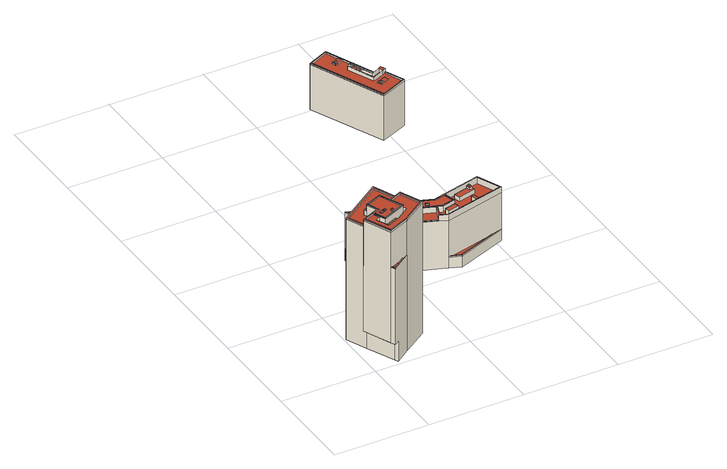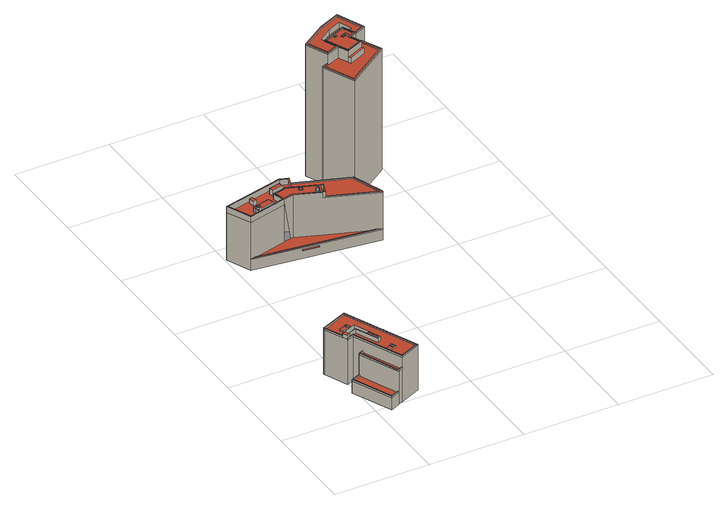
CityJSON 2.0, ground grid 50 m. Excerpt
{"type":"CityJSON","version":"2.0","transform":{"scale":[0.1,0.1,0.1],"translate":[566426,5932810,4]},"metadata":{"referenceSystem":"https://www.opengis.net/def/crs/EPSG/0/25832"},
"CityObjects":{
"building1":{"type":"Building","attributes":{"Grundhöhe NN":4.97,"Grundfläche 2D":802.45},"children":["building1-1","building1-2","building1-3","building1-4","building1-5","building1-6"],"geometry":[{"type":"MultiSurface","lod":"3","boundaries":[[[0,1,2,3,4,5]],[[6,7,8,9,10,11,12,13,14]],[[10,2,1,11]],[[12,11,1,0]],[[15,16,17,18]],[[19,15,18,20]],[[21,19,20,22]],[[23,24,25,26]],[[24,27,28,25]],[[27,29,30,28]],[[31,32,30,29]],[[33,34,35,36]],[[37,35,34,38]],[[39,37,38,40]],[[41,39,40,42]],[[43,44,41,42]],[[45,46,47,48]],[[46,49,50,47]],[[51,52,53,54]],[[51,54,55,56]],[[57,58,59,60,61]],[[59,62,63,60]],[[62,64,65,63]],[[64,66,67,65]],[[66,68,69,67]],[[70,71,72,69,68]],[[73,74,75,76,77]],[[78,74,73,79]],[[80,78,79,81]],[[82,80,81,83]],[[84,82,83,85]],[[86,87,84,85,88]],[[89,90,91,92]],[[89,57,61,90]],[[87,86,93,94]],[[93,95,96,94]],[[95,97,98,96]],[[97,76,75,98]],[[72,71,99,100]],[[101,102,103,104]],[[105,103,102,106]],[[106,107,108,105]],[[109,108,107,110]],[[111,112,109,110]],[[29,27,14,13]],[[29,13,12,0,31]],[[24,23,7,6]],[[27,24,6,14]],[[113,4,3,114]],[[9,115,114,3,2,10]],[[116,62,59,5,4,113]],[[117,118,115,119,64,62,116,113]],[[64,119,115,9,8,66]],[[23,26,44,68,66,8,7]],[[68,44,43,120,70]],[[36,32,31,0,5,59,58,121,33]],[[92,21,22,122,89]],[[57,89,122,121,58]],[[123,124,93,86,88,125]],[[95,93,124,126,127]],[[95,127,128,97]],[[99,71,70,120,17,16]],[[77,76,97,128]],[[92,99,16,21]],[[126,129,130,127]],[[131,130,129,45,48,132]],[[132,133,134,131]],[[49,53,52,135,136,134,133,50]],[[135,56,55,123,125,136]],[[21,16,15,19]],[[39,41,44,26,25,28,30,32,36,35,37]],[[48,47,50,133,132]],[[51,56,135,52]],[[80,82,84,87,61,60,63,65,67,69,72,75,74,78]],[[105,108,109,112,91,90,61,87,94,96,98,75,72,100,104,103]],[[43,42,40,38,34,33,121,122,22,20,18,17,120]],[[118,117,113,114,115]],[[127,130,131,134,136,125,88,85,83,81,79,73,77,128]],[[126,124,123,55,54,53,49,46,45,129]],[[107,106,102,101,99,92,111,110]]],"semantics":{"surfaces":[{"type":"OuterCeilingSurface"},{"type":"GroundSurface"},{"type":"WallSurface"},{"type":"RoofSurface"}],"values":[0,1,2,2,2,2,2,2,2,2,2,2,2,2,2,2,2,2,2,2,2,2,2,2,2,2,2,2,2,2,2,2,2,2,2,2,2,2,2,2,2,2,2,2,2,2,2,2,2,2,2,2,2,2,2,2,2,2,2,2,2,2,2,2,2,2,2,2,2,3,3,3,3,3,3,3,3,3,3,3]}}]},
"building1-1":{"type":"BuildingInstallation","parents":["building1"],"geometry":[{"type":"MultiSurface","lod":"3","boundaries":[[[137,138,139,140]],[[140,139,141,142]],[[137,140,142,143]],[[138,137,143,144]],[[139,138,144,141]]],"semantics":{"surfaces":[{"type":"RoofSurface"},{"type":"WallSurface"}],"values":[0,1,1,1,1]}}]},
"building1-2":{"type":"BuildingInstallation","parents":["building1"],"geometry":[{"type":"MultiSurface","lod":"3","boundaries":[[[145,146,147,148],[144,143,142,141]],[[149,150,148,147]],[[145,148,150,151]],[[151,152,146,145]],[[147,146,152,149]]],"semantics":{"surfaces":[{"type":"RoofSurface"},{"type":"WallSurface"}],"values":[0,1,1,1,1]}}]},
"building1-3":{"type":"BuildingInstallation","parents":["building1"],"geometry":[{"type":"MultiSurface","lod":"3","boundaries":[[[153,154,155,156,157]],[[155,154,158,159]],[[156,155,159,160]],[[161,162,153,157,156,160]],[[154,153,162,158]]],"semantics":{"surfaces":[{"type":"RoofSurface"},{"type":"WallSurface"}],"values":[0,1,1,1,1]}}]},
"building1-4":{"type":"BuildingInstallation","parents":["building1"],"geometry":[{"type":"MultiSurface","lod":"3","boundaries":[[[163,164,165,166]],[[167,163,166,168]],[[169,170,171,168,166,165]],[[171,172,167,168]],[[167,172,173,164,163]],[[173,169,165,164]]],"semantics":{"surfaces":[{"type":"RoofSurface"},{"type":"WallSurface"}],"values":[0,0,1,1,1,1]}}]},
"building1-5":{"type":"BuildingInstallation","parents":["building1"],"geometry":[{"type":"MultiSurface","lod":"3","boundaries":[[[116,174,119,175,176,177]],[[117,113,116,177]],[[114,174,116,113]],[[114,115,119,174]],[[119,115,118,175]],[[118,178,176,175]],[[178,117,177,176]]],"semantics":{"surfaces":[{"type":"RoofSurface"},{"type":"WallSurface"}],"values":[0,1,1,1,1,1,1]}}]},
"building1-6":{"type":"BuildingInstallation","parents":["building1"],"geometry":[{"type":"MultiSurface","lod":"3","boundaries":[[[112,104,100,91]],[[104,112,111,101]],[[99,92,91,100]]],"semantics":{"surfaces":[{"type":"RoofSurface"},{"type":"WallSurface"}],"values":[0,1,1]}}]},
"building2":{"type":"Building","attributes":{"Grundhöhe NN":7.48,"Grundfläche 2D":1308.61},"children":["building2-1","building2-2","building2-3","building2-4","building2-5","building2-6","building2-7","building2-8"],"geometry":[{"type":"MultiSurface","lod":"3","boundaries":[[[179,180,181,182,183,184,185,186]],[[187,188,189,190]],[[191,187,190,192]],[[193,194,195,196]],[[196,197,198,193]],[[199,200,201,202,203,204]],[[201,205,206,207,208,202]],[[209,210,211,212]],[[210,213,214,211]],[[215,216,217,218,219,220]],[[221,222,223,224]],[[222,225,226,223]],[[227,226,225,228]],[[228,229,230,227]],[[231,230,229,232]],[[233,234,235,236]],[[237,233,236,238]],[[238,239,240,237]],[[239,241,242,240]],[[241,243,244,242]],[[243,245,246,244]],[[245,247,248,246]],[[247,249,250,251,252,248]],[[250,253,254,251]],[[255,256,257,258]],[[257,256,259,260,261,262,263]],[[260,264,265,266,261]],[[267,268,269,270]],[[271,267,270,272]],[[272,273,274,271]],[[275,276,277,278]],[[204,279,280,281,282,199]],[[232,221,224,231]],[[283,284,285,286]],[[286,287,288,283]],[[289,288,287,290]],[[284,289,290,285]],[[291,292,293,207,206]],[[294,293,292,295]],[[295,296,297,294]],[[297,296,298,299]],[[300,281,280,299,298]],[[301,269,268,302,277,276]],[[268,265,303,302]],[[264,304,305,306,307,303,265]],[[305,308,309,306]],[[308,310,311,309]],[[310,312,209,212,311]],[[313,314,315,316]],[[317,318,319,320]],[[318,317,182,181]],[[187,191,185,184]],[[188,187,184,183]],[[260,259,256,319,318,181,180,179]],[[185,191,192,305,304,264,260,179,186]],[[197,195,194,189,308,305,192,198]],[[320,310,308,189,188,183,182,317]],[[316,321,312,310,320,313]],[[209,322,323,210]],[[314,319,256,255,324,213,210,323,325,315]],[[216,215,326,327,328,275,217]],[[326,215,213,324]],[[301,276,275,328]],[[329,330,199,282,281,300]],[[330,331,332,201,200,199]],[[206,205,201,332,333,291]],[[194,193,198,192,190,189]],[[226,227,230,231,204,203,202,208,207,212,211,214,220,219,218,278,224,223]],[[334,335,234,233,237,240,242,244,246,248,252,251,254,336]],[[261,266,265,268,267,271,274,258,257,263,262]],[[278,277,280,279,204,231,224]],[[288,289,284,283]],[[303,307,306,309,311,212,207,293,294,297,299,280,277,302]],[[313,320,319,314]],[[196,195,197]],[[232,229,228,225,222,221]],[[301,328,327,326,324,255,273,272,270,269]],[[333,332,331,330,329,300,298,296,295,292,291],[250,249,247,245,243,241,239,238,236,235,337,338,253],[285,290,287,286]],[[316,315,325,323,322,321]]],"semantics":{"surfaces":[{"type":"GroundSurface"},{"type":"WallSurface"},{"type":"RoofSurface"}],"values":[0,1,1,1,1,1,1,1,1,1,1,1,1,1,1,1,1,1,1,1,1,1,1,1,1,1,1,1,1,1,1,1,1,1,1,1,1,1,1,1,1,1,1,1,1,1,1,1,1,1,1,1,1,1,1,1,1,1,1,1,1,1,1,1,1,1,2,2,2,2,2,2,2,2,2,2,2,2,2]}}]},
"building2-1":{"type":"BuildingInstallation","parents":["building2"],"geometry":[{"type":"MultiSurface","lod":"3","boundaries":[[[339,340,341,342]],[[342,341,343,344]],[[339,342,344,345]],[[340,339,345,346]],[[341,340,346,343]]],"semantics":{"surfaces":[{"type":"RoofSurface"},{"type":"WallSurface"}],"values":[0,1,1,1,1]}}]},
"building2-2":{"type":"BuildingInstallation","parents":["building2"],"geometry":[{"type":"MultiSurface","lod":"3","boundaries":[[[347,348,349,350],[343,346,345,344]],[[348,347,351,352]],[[352,353,349,348]],[[353,354,350,349]],[[347,350,354,351]]],"semantics":{"surfaces":[{"type":"RoofSurface"},{"type":"WallSurface"}],"values":[0,1,1,1,1]}}]},
"building2-3":{"type":"BuildingInstallation","parents":["building2"],"geometry":[{"type":"MultiSurface","lod":"3","boundaries":[[[355,356,357,358]],[[358,357,359,360]],[[355,358,360,361]],[[356,355,361,362]],[[357,356,362,359]]],"semantics":{"surfaces":[{"type":"RoofSurface"},{"type":"WallSurface"}],"values":[0,1,1,1,1]}}]},
"building2-4":{"type":"BuildingInstallation","parents":["building2"],"geometry":[{"type":"MultiSurface","lod":"3","boundaries":[[[363,364,365,366]],[[367,368,366,365]],[[363,366,368,369]],[[369,370,364,363]],[[365,364,370,367]]],"semantics":{"surfaces":[{"type":"RoofSurface"},{"type":"WallSurface"}],"values":[0,1,1,1,1]}}]},
"building2-5":{"type":"BuildingInstallation","parents":["building2"],"geometry":[{"type":"MultiSurface","lod":"3","boundaries":[[[371,220,214,372,373,278,218,374]],[[324,255,258,372,214,213]],[[373,372,258,274,273,375]],[[328,275,278,373,375]],[[376,374,218,217,327]],[[371,374,376,377]],[[326,215,220,371,377]]],"semantics":{"surfaces":[{"type":"RoofSurface"},{"type":"WallSurface"}],"values":[0,1,1,1,1,1,1]}}]},
"building2-6":{"type":"BuildingInstallation","parents":["building2"],"geometry":[{"type":"MultiSurface","lod":"3","boundaries":[[[378,379,380,381,382,383]],[[378,383,384,385,386,387,388]],[[381,389,390,382]],[[391,386,385,384,390,389]],[[384,383,382,390]],[[392,393,394,395,381,380,379,378]],[[381,395,235,234,335,389]],[[335,334,336,386,391,389]],[[386,336,254,253,392,378,388,387]]],"semantics":{"surfaces":[{"type":"RoofSurface"},{"type":"WallSurface"}],"values":[0,0,0,0,0,1,1,1,1]}}]},
"building2-7":{"type":"BuildingInstallation","parents":["building2"],"geometry":[{"type":"MultiSurface","lod":"3","boundaries":[[[396,397,398,399],[361,360,359,362]],[[400,401,399,398]],[[396,399,401,402]],[[402,403,397,396]],[[398,397,403,400]]],"semantics":{"surfaces":[{"type":"RoofSurface"},{"type":"WallSurface"}],"values":[0,1,1,1,1]}}]},
"building2-8":{"type":"BuildingInstallation","parents":["building2"],"geometry":[{"type":"MultiSurface","lod":"3","boundaries":[[[404,405,406,407]],[[408,409,407,406]],[[409,410,404,407]],[[410,411,405,404]],[[411,408,406,405]],[[411,410,409,408]]],"semantics":{"surfaces":[{"type":"RoofSurface"},{"type":"WallSurface"},{"type":"OuterCeilingSurface"}],"values":[0,1,1,1,1,2]}}]},
"building3":{"type":"Building","attributes":{"Grundhöhe NN":7.82,"Grundfläche 2D":751.71},"children":["building3-1","building3-2","building3-3","building3-4","building3-5","building3-6"],"geometry":[{"type":"MultiSurface","lod":"3","boundaries":[[[412,413,414,415,416,417,418,419,420,421,422,423,424,425,426,427,428]],[[429,430,431,432]],[[430,433,434,431]],[[433,435,436,434]],[[432,436,435,429]],[[437,438,439,440]],[[438,441,442,443,444,439]],[[442,445,446,443]],[[445,447,448,446]],[[447,449,450,448]],[[449,451,452,450]],[[451,453,454,455,456,452]],[[457,458,459,460,461,462]],[[459,463,464,460]],[[463,465,466,467,468,469,470,464]],[[454,471,472,473,474,437,440,455]],[[471,475,476,472]],[[477,478,479,480]],[[481,477,480,482]],[[483,481,482,484]],[[485,486,487,488]],[[486,489,490,491,492,487]],[[490,493,494,491]],[[493,495,496,494]],[[497,498,499,500]],[[501,499,498,502]],[[502,503,504,501]],[[505,506,507,508]],[[506,509,510,507]],[[509,511,512,510]],[[513,514,515,516]],[[517,513,516,518]],[[518,519,520,517]],[[521,522,523,524]],[[522,525,526,527,528,529,530,523]],[[527,531,532,533,534,535,536,528]],[[467,534,533,423,422,485]],[[486,485,422,421]],[[419,490,489,486,421,420]],[[493,490,419,418]],[[416,415,459,458,457,495,493,418,417]],[[463,459,415,414]],[[521,524,520,519,537,515,514,534,467,466,465,463,414,413]],[[511,509,427,426]],[[506,505,412,428]],[[509,506,428,427]],[[503,497,500,512,527,526,525,522,508,504]],[[423,533,532,531,527,512,511,426,425,424]],[[522,521,413,412,505,508]],[[434,436,432,431],[538,539,540,541]],[[456,455,440,439,444,443,446,448,450,452],[542,543,544,545]],[[476,462,461,460,464,470,469,468,473,472]],[[479,495,457,475,471,454,453,451,449,447,445,442,441,438,437,474,467,485,484,482,480],[430,429,435,433]],[[491,494,496,478,477,481,483,488,487,492]],[[507,510,512,500,499,501,504,508]],[[530,529,528,536,535,534,514,513,517,520,524,523]],[[503,502,498,497]],[[518,516,515,537,519]]],"semantics":{"surfaces":[{"type":"GroundSurface"},{"type":"WallSurface"},{"type":"RoofSurface"}],"values":[0,1,1,1,1,1,1,1,1,1,1,1,1,1,1,1,1,1,1,1,1,1,1,1,1,1,1,1,1,1,1,1,1,1,1,1,1,1,1,1,1,1,1,1,1,1,1,1,1,2,2,2,2,2,2,2,2,2]}}]},
"building3-1":{"type":"BuildingInstallation","parents":["building3"],"geometry":[{"type":"MultiSurface","lod":"3","boundaries":[[[546,547,548,549,550,551,552]],[[495,457,462,550,549,496]],[[462,476,551,550]],[[476,475,553,552,551]],[[554,555,547,546]],[[548,556,479,478,496,549]]],"semantics":{"surfaces":[{"type":"RoofSurface"},{"type":"WallSurface"}],"values":[0,1,1,1,1,1]}}]},
"building3-2":{"type":"BuildingInstallation","parents":["building3"],"geometry":[{"type":"MultiSurface","lod":"3","boundaries":[[[557,558,559,560]],[[559,545,544,560]],[[557,560,544,543]],[[558,557,543,542]],[[559,558,542,545]]],"semantics":{"surfaces":[{"type":"RoofSurface"},{"type":"WallSurface"}],"values":[0,1,1,1,1]}}]},
"building3-3":{"type":"BuildingInstallation","parents":["building3"],"geometry":[{"type":"MultiSurface","lod":"3","boundaries":[[[546,552,561,562,563,564,548,547,565,566,567,568]],[[569,565,547,555]],[[570,561,552,553]],[[566,565,569,571]],[[567,566,571,572]],[[568,567,572,573]],[[554,546,568,573]],[[562,561,570,574]],[[563,562,574,575]],[[564,563,575,576]],[[556,548,564,576]]],"semantics":{"surfaces":[{"type":"RoofSurface"},{"type":"WallSurface"}],"values":[0,1,1,1,1,1,1,1,1,1,1]}}]},
"building3-4":{"type":"BuildingInstallation","parents":["building3"],"geometry":[{"type":"MultiSurface","lod":"3","boundaries":[[[473,468,488,483]],[[484,474,473,483]],[[467,485,488,468]]],"semantics":{"surfaces":[{"type":"RoofSurface"},{"type":"WallSurface"}],"values":[0,1,1]}}]},
"building3-5":{"type":"BuildingInstallation","parents":["building3"],"geometry":[{"type":"MultiSurface","lod":"3","boundaries":[[[577,578,579,580]],[[580,579,581,582]],[[577,580,582,583]],[[578,577,583,584]],[[579,578,584,581]]],"semantics":{"surfaces":[{"type":"RoofSurface"},{"type":"WallSurface"}],"values":[0,1,1,1,1]}}]},
"building3-6":{"type":"BuildingInstallation","parents":["building3"],"geometry":[{"type":"MultiSurface","lod":"3","boundaries":[[[585,586,587,588]],[[588,587,539,538]],[[585,588,538,541]],[[586,585,541,540]],[[587,586,540,539]]],"semantics":{"surfaces":[{"type":"RoofSurface"},{"type":"WallSurface"}],"values":[0,1,1,1,1]}}]}
},
"vertices":[
[58,184,123],[123,37,123],[130,20,123],[105,3,123],[95,25,123],[31,172,123],[318,288,10],[290,276,10],[339,164,10],[207,74,10],[130,20,10],[123,37,10],[58,184,10],[10,295,10],[244,457,10],[189,322,711],[194,309,711],[194,309,681],[189,322,681],[97,281,711],[97,281,681],[102,269,711],[102,269,681],[290,276,681],[318,288,681],[318,288,686],[290,276,686],[244,457,681],[244,457,686],[10,295,681],[10,295,686],[58,184,681],[58,184,686],[67,188,681],[22,291,681],[22,291,686],[67,188,686],[240,442,686],[240,442,681],[305,293,686],[305,293,681],[286,285,686],[286,285,681],[287,283,681],[287,283,686],[205,125,682],[192,154,682],[192,154,709],[205,125,709],[99,114,682],[99,114,709],[106,119,711],[98,116,711],[98,116,682],[106,119,682],[92,150,682],[92,150,711],[91,198,742],[91,198,739],[31,172,739],[31,172,745],[91,198,745],[95,25,739],[95,25,745],[207,74,739],[207,74,745],[339,164,739],[339,164,745],[287,283,739],[287,283,745],[219,254,739],[219,254,742],[219,254,745],[282,272,739],[282,272,745],[222,245,745],[222,245,742],[222,245,739],[327,168,745],[327,168,739],[202,80,745],[202,80,739],[100,36,745],[100,36,739],[43,167,745],[43,167,739],[95,190,742],[95,190,745],[95,190,739],[126,214,742],[126,214,745],[102,269,745],[102,269,742],[122,127,742],[122,127,745],[244,180,742],[244,180,745],[250,182,742],[250,182,745],[194,309,742],[194,309,745],[191,301,742],[241,186,742],[241,186,745],[191,301,745],[126,135,745],[126,135,742],[102,190,742],[102,190,745],[137,206,745],[137,206,742],[111,266,742],[111,266,745],[95,25,543],[105,3,543],[207,74,543],[95,25,547],[101,27,543],[176,60,543],[207,74,547],[219,254,681],[91,198,681],[126,214,681],[109,157,682],[122,127,682],[109,157,739],[244,180,682],[244,180,739],[250,182,739],[253,159,682],[253,159,739],[186,112,739],[186,112,709],[114,80,709],[114,80,739],[85,146,711],[85,146,739],
[163,188,746],[158,200,746],[147,195,746],[152,183,746],[147,195,745],[152,183,745],[163,188,745],[158,200,745],
[165,187,745],[159,202,745],[145,195,745],[151,181,745],[145,195,742],[151,181,742],[165,187,742],[159,202,742],
[141,195,745],[126,189,745],[133,174,745],[147,180,745],[142,192,745],[126,189,742],[133,174,742],[147,180,742],[142,192,742],[141,195,742],
[194,181,746],[192,186,745],[180,180,745],[182,176,746],[196,177,745],[184,171,745],[180,180,742],[182,176,742],[184,171,742],[196,177,742],[192,186,742],
[105,3,547],[176,60,547],[107,13,547],[101,27,547],[107,13,543],
[364,658,35],[363,661,35],[303,828,35],[955,745,35],[1011,616,35],[749,517,35],[690,538,35],[689,539,35],[749,517,95],[1011,616,95],[1011,616,100],[749,517,100],[690,538,95],[690,538,100],[748,524,100],[954,602,100],[954,602,95],[748,524,95],[702,541,95],[702,541,100],[700,613,332],[702,614,332],[770,630,332],[770,630,333],[702,614,333],[700,613,333],[755,688,332],[755,689,332],[755,689,333],[755,688,333],[753,695,332],[698,682,332],[698,682,333],[753,695,333],[568,730,332],[568,730,333],[565,723,332],[548,676,332],[548,675,332],[548,675,333],[548,676,333],[565,723,333],[554,674,332],[571,721,332],[571,721,333],[554,674,333],[698,674,332],[698,674,333],[749,686,333],[749,686,332],[762,635,332],[762,635,333],[701,620,333],[701,620,332],[798,680,324],[874,699,324],[874,699,301],[798,680,301],[806,648,324],[806,648,301],[899,670,301],[899,670,324],[899,672,301],[899,672,324],[900,672,301],[900,672,324],[897,687,301],[897,687,324],[896,687,301],[896,687,324],[895,688,301],[892,703,301],[892,703,324],[895,688,324],[889,702,301],[889,702,324],[554,735,301],[303,828,301],[303,828,306],[554,735,306],[363,661,301],[364,658,301],[364,658,307],[363,661,307],[308,815,307],[646,555,301],[646,555,306],[367,657,307],[369,663,307],[648,561,306],[648,561,301],[369,663,301],[314,817,306],[314,817,301],[551,729,301],[551,729,306],[546,670,332],[671,624,332],[671,624,333],[546,670,333],[698,614,333],[676,622,333],[676,622,332],[698,614,332],[765,582,331],[706,568,331],[706,568,301],[765,582,301],[759,606,301],[759,606,331],[701,592,331],[701,592,301],[755,689,301],[951,738,301],[951,738,333],[1002,621,333],[1002,621,301],[691,545,301],[691,545,333],[653,559,301],[653,559,333],[676,622,301],[671,624,301],[648,561,333],[646,555,333],[689,539,301],[690,538,301],[690,538,333],[689,539,333],[1011,616,301],[1011,616,333],[955,745,301],[955,745,333],[753,695,301],[934,740,100],[335,816,100],[335,816,95],[934,740,95],[955,745,95],[303,828,95],[303,828,100],[955,745,100],[753,695,95],[709,685,95],[698,682,95],[568,730,301],[568,730,95],[565,723,301],[548,675,301],[546,670,301],[698,614,301],[700,613,301],[702,614,301],[770,630,301],[755,688,301],[891,682,324],[879,679,324],[894,683,324],[879,679,301],[894,683,301],
[651,663,337],[639,667,337],[635,656,337],[647,651,337],[635,656,334],[647,651,334],[651,663,334],[639,667,334],
[631,654,334],[649,647,334],[655,664,334],[638,671,334],[631,654,332],[649,647,332],[655,664,332],[638,671,332],
[587,709,348],[578,712,348],[574,701,348],[583,698,348],[574,701,334],[583,698,334],[587,709,334],[578,712,334],
[876,631,326],[859,627,326],[866,599,326],[883,603,326],[866,599,301],[883,603,301],[876,631,301],[859,627,301],
[555,726,333],[554,735,333],[531,675,333],[538,679,333],[531,675,301],[538,679,301],[555,726,301],
[888,705,334],[886,704,334],[876,702,334],[873,701,334],[877,698,340],[887,700,340],[890,687,340],[893,683,335],[894,683,334],[893,687,334],[889,702,334],[879,679,334],[880,684,340],[891,682,334],[888,705,301],[886,704,301],[876,702,301],[873,701,301],
[591,710,334],[576,716,334],[570,700,334],[585,694,334],[570,700,332],[585,694,332],[591,710,332],[576,716,332],
[706,791,89],[622,801,89],[621,787,89],[704,777,89],[621,787,87],[704,777,87],[706,791,87],[622,801,87],
[994,1827,38],[970,1816,38],[992,1766,38],[1025,1780,38],[1026,1778,38],[1027,1776,38],[1079,1655,38],[1082,1650,38],[1080,1649,38],[938,1587,38],[767,1978,38],[878,2027,38],[879,2027,38],[898,2035,38],[902,2037,38],[951,2059,38],[1043,1848,38],[1012,1716,287],[964,1695,287],[964,1695,292],[1012,1716,292],[975,1672,287],[975,1672,292],[1022,1693,287],[1022,1693,292],[903,1955,287],[860,1936,287],[860,1936,292],[903,1955,292],[867,1919,287],[868,1916,287],[868,1916,292],[867,1919,292],[867,1915,287],[867,1915,292],[869,1910,287],[869,1910,292],[875,1913,287],[875,1913,292],[875,1914,287],[875,1914,292],[876,1915,287],[913,1931,287],[913,1931,292],[876,1915,292],[1027,1776,287],[1026,1778,287],[1025,1780,287],[1025,1780,294],[1026,1778,294],[1027,1776,294],[992,1766,287],[992,1766,294],[881,2021,287],[880,2022,287],[878,2027,287],[878,2027,294],[880,2022,294],[881,2021,294],[989,1758,287],[989,1758,294],[875,2019,294],[875,2019,287],[1010,1768,287],[1010,1768,294],[1074,1653,294],[1032,1748,294],[1032,1748,287],[1074,1653,287],[941,1595,294],[941,1595,287],[775,1975,294],[775,1975,287],[767,1978,287],[938,1587,287],[938,1587,294],[767,1978,294],[1080,1649,287],[1082,1650,287],[1082,1650,294],[1080,1649,294],[1079,1655,287],[1079,1655,294],[1038,1750,287],[1038,1750,294],[905,2032,105],[948,2051,105],[948,2051,112],[905,2032,112],[1035,1851,112],[1035,1851,105],[992,1832,105],[992,1832,112],[994,1827,105],[1043,1848,105],[1043,1848,112],[994,1827,112],[951,2059,105],[951,2059,112],[902,2037,105],[902,2037,112],[900,2030,230],[880,2022,230],[880,2022,223],[900,2030,223],[987,1830,230],[987,1830,223],[968,1821,223],[968,1821,230],[970,1816,223],[994,1827,223],[994,1827,230],[970,1816,230],[992,1832,223],[905,2032,223],[902,2037,223],[902,2037,230],[905,2032,230],[992,1832,230],[898,2035,223],[879,2027,223],[878,2027,223],[878,2027,230],[879,2027,230],[898,2035,230],[881,2021,223],[977,1681,292],[972,1692,292],[983,1697,292],[988,1685,292],[868,1932,292],[879,1937,292],[884,1926,292],[873,1921,292],
[1011,1765,309],[1020,1744,309],[1021,1743,309],[1038,1750,309],[1027,1776,309],[1010,1768,309],[1011,1766,309],[1011,1766,287],[1011,1765,287],[1020,1744,287],[1021,1743,287],
[879,1937,296],[868,1932,296],[873,1921,296],[884,1926,296],
[967,1747,309],[916,1865,309],[896,1856,309],[957,1715,309],[958,1717,309],[897,1855,309],[915,1863,309],[967,1745,309],[958,1717,287],[967,1747,287],[897,1855,287],[915,1863,287],[967,1745,287],[916,1865,287],[896,1856,287],[957,1715,287],
[940,1800,305],[917,1852,305],[904,1846,305],[926,1794,305],[904,1846,287],[926,1794,287],[940,1800,287],[917,1852,287],
[988,1685,296],[983,1697,296],[972,1692,296],[977,1681,296]
]}
